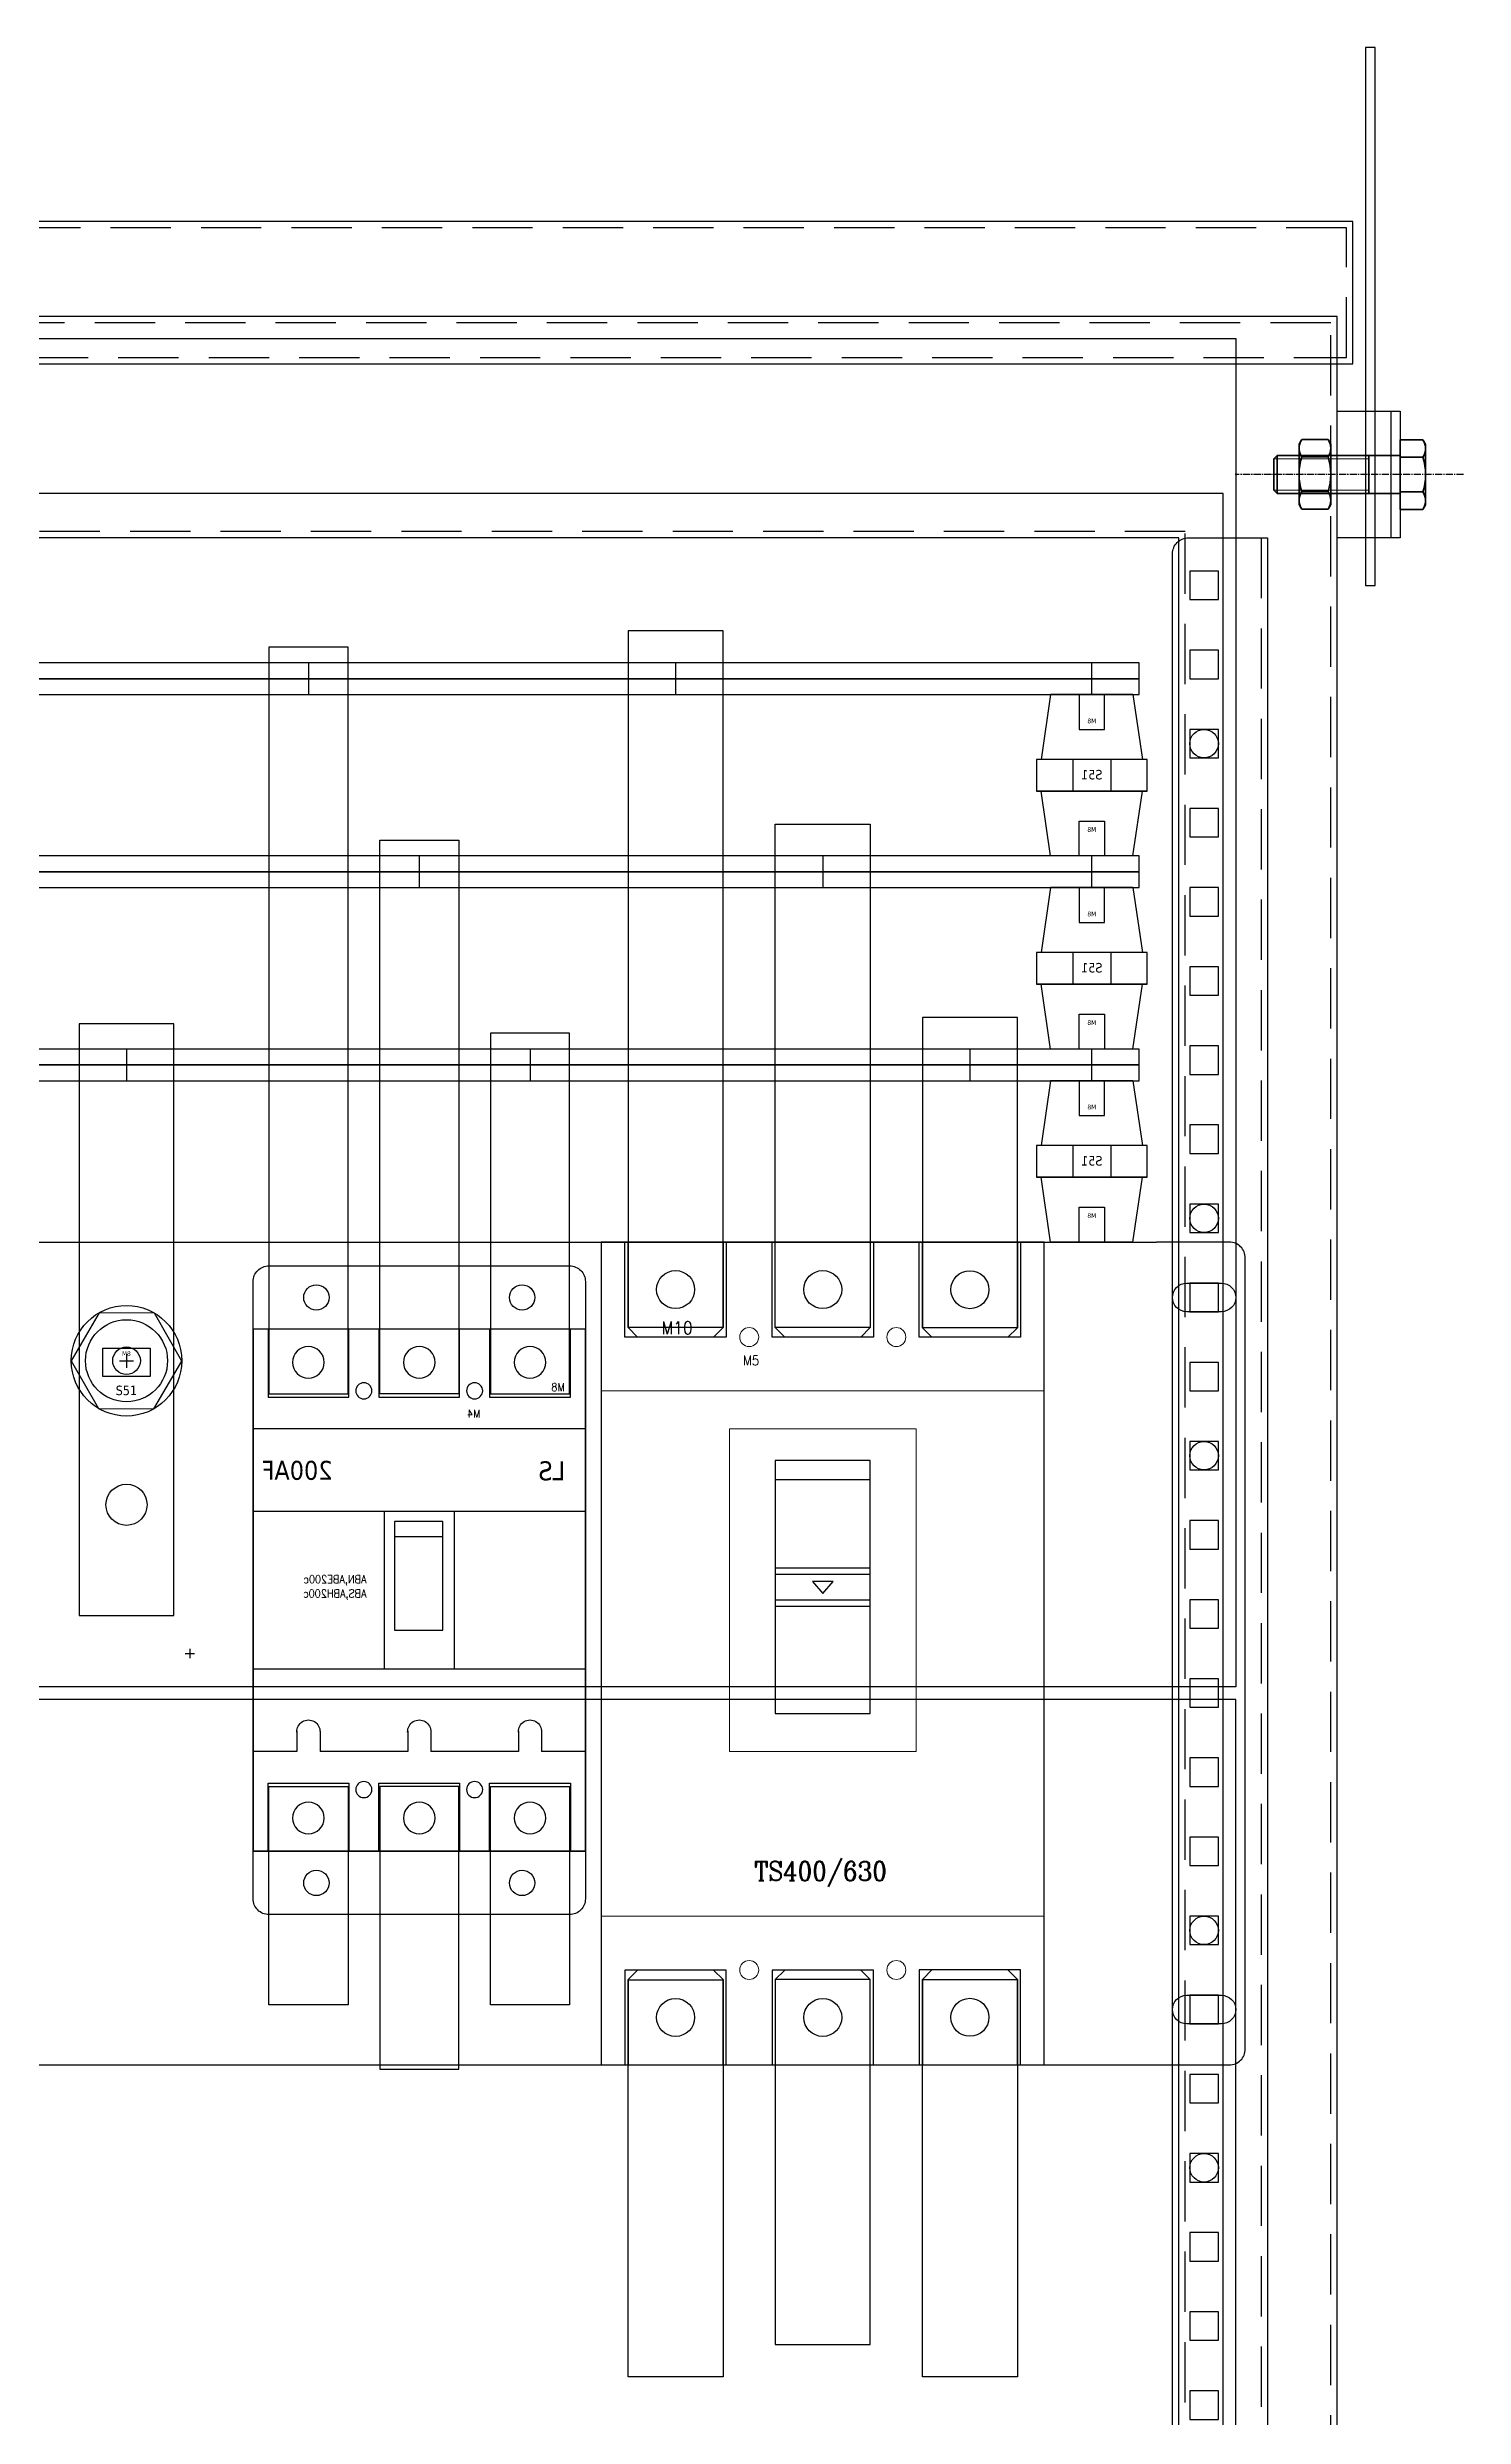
# Model space of a CAD drawing. Header units: millimetres. Extents: x -33730 to 17150, y -76829 to -27437.
# Drawn here: x -3396 to -2948, y -69157 to -68409 of the extents above; entities that cross this region are included whole.
import ezdxf

# ---------------------------------------------------------------- set-up
doc = ezdxf.new("R2010")
doc.units = ezdxf.units.MM
doc.header["$LTSCALE"] = 3
doc.linetypes.add('AXES2', pattern=[1.125, 0.75, -0.125, 0.125, -0.125])
doc.linetypes.add('HIDDEN', pattern=[9.525, 6.35, -3.175])
for name, color, linetype in [('@.HIDDEN', 8, 'HIDDEN'), ('@.VISIBLE', 7, 'Continuous'), ('AXE', 80, 'AXES2')]:
    doc.layers.add(name, color=color, linetype=linetype)
for name, color, linetype, lineweight in [('FIN', 8, 'Continuous', 18), ('FORT', 2, 'Continuous', 35), ('hw_Continuous', 3, 'Continuous', 13), ('hw_Text', 7, 'Continuous', 13), ('Text', 7, 'Continuous', 13)]:
    doc.layers.add(name, color=color, linetype=linetype, lineweight=lineweight)
doc.styles.add('hw_Standard', font='complex.shx', dxfattribs={"width": 0.9})
doc.styles.get("Standard").update_dxf_attribs({"font": 'arial.ttf'})
doc.styles.add('Tahoma (Input Text)', font='tahoma.ttf')

# ---------------------------------------------------------------- blocks, each defined once
blk = doc.blocks.new('*U54')
at = {"layer": '@.VISIBLE', "color": 151}
blk.add_lwpolyline([(-4.5, 4.5), (4.5, 4.5), (4.5, -4.5), (-4.5, -4.5)], close=True, dxfattribs=at)
blk = doc.blocks.new('*U55')
at = {"layer": '@.VISIBLE', "color": 0, "linetype": 'ByBlock', "lineweight": -2}
for p in [(0, 700), (0, 675), (0, 650), (0, 625), (0, 600), (0, 575), (0, 550), (0, 525), (0, 500), (0, 475), (0, 450), (0, 425), (0, 400), (0, 375), (0, 350), (0, 325), (0, 300), (0, 275), (0, 250), (0, 225), (0, 200), (0, 175), (0, 150), (0, 125), (0, 100), (0, 75), (0, 50), (0, 25), (0, 0)]:
    blk.add_blockref('*U54', p, dxfattribs=at)
blk = doc.blocks.new('H12-040')
at = {"layer": 'AXE'}
blk.add_line((0, 20), (0, -52.15), dxfattribs=at)
at = {"layer": 'FIN'}
for p, q in [((-4.95, -10), (-4.95, -40)), ((4.95, -10), (4.95, -40))]:
    blk.add_line(p, q, dxfattribs=at)
at = {"layer": 'FORT'}
for p, q in [((-10.97, 7.15), (-9.5, 8)), ((9.5, 8), (-9.5, 8)), ((10.97, 7.15), (9.5, 8)), ((-10.97, 0), (-10.97, 7.15)), ((-10.97, 0), (10.97, 0)), ((-6, 0), (-6, -38.95)), ((-5.48, 0), (-5.48, 7.15)), ((5.48, 0), (5.48, 7.15)), ((6, 0), (6, -38.95)), ((10.97, 0), (10.97, 7.15)), ((6, -10), (-6, -10)), ((6, -38.95), (-6, -38.95)), ((-4.95, -40), (-6, -38.95)), ((4.95, -40), (-4.95, -40)), ((6, -38.95), (4.95, -40))]:
    blk.add_line(p, q, dxfattribs=at)
for centre, radius, start, end in [((-8.23, 3.14), 4.86, 55.61585, 124.38415), ((0, -10.15), 18.15, 72.4121, 107.5879), ((8.23, 3.14), 4.86, 55.61585, 124.38415)]:
    blk.add_arc(centre, radius, start, end, dxfattribs=at)
blk = doc.blocks.new('HM12_COTE')
at = {"layer": 'FORT'}
for p, q in [((-10.97, 9.15), (-9.5, 10)), ((-10.97, 0.85), (-10.97, 9.15)), ((9.5, 10), (-9.5, 10)), ((-5.48, 0.85), (-5.48, 9.15)), ((5.48, 0.85), (5.48, 9.15)), ((10.97, 9.15), (9.5, 10)), ((10.97, 0.85), (10.97, 9.15)), ((-9.5, 0), (-10.97, 0.85)), ((-9.5, 0), (9.5, 0)), ((9.5, 0), (10.97, 0.85))]:
    blk.add_line(p, q, dxfattribs=at)
for centre, radius, start, end in [((-8.23, 5.14), 4.86, 55.61585, 124.38415), ((0, -8.15), 18.15, 72.4121, 107.5879), ((8.23, 5.14), 4.86, 55.61585, 124.38415), ((-8.23, 4.86), 4.86, 235.61585, 304.38415), ((0, 18.15), 18.15, 252.4121, 287.5879), ((8.23, 4.86), 4.86, 235.61585, 304.38415)]:
    blk.add_arc(centre, radius, start, end, dxfattribs=at)
blk = doc.blocks.new('Oval 20x9')
at = {"layer": '@.VISIBLE', "color": 2}
blk.add_lwpolyline([(-5.5, -4.5), (5.5, -4.5, 0.414214), (10, 0), (10, 0, 0.414214), (5.5, 4.5), (-5.5, 4.5, 0.414214), (-10, 0), (-10, 0, 0.414214)], format="xyb", close=True, dxfattribs=at)
blk = doc.blocks.new('*U68')
at = {"layer": '@.HIDDEN', "linetype": 'HIDDEN'}
for p, q in [((333.5, 1.5), (333.5, -1.5)), ((332, 0), (335, 0))]:
    blk.add_line(p, q, dxfattribs=at)
at = {"layer": '@.VISIBLE'}
for p, q in [((28, 130), (639, 130)), ((28, -130), (639, -130))]:
    blk.add_line(p, q, dxfattribs=at)
for points in [[(28, 130), (5, 130, 0.414214), (0, 125), (0, -125, 0.414214), (5, -130), (28, -130)], [(639, -130), (662, -130, 0.414214), (667, -125), (667, 125, 0.414214), (662, 130), (639, 130)]]:
    blk.add_lwpolyline(points, format="xyb", dxfattribs=at)
for p in [(13, 112.5), (13, -112.5)]:
    blk.add_blockref('Oval 20x9', p, dxfattribs=at)
at = {"layer": '@.VISIBLE', "xscale": -1}
for p in [(654, 112.5), (654, -112.5)]:
    blk.add_blockref('Oval 20x9', p, dxfattribs=at)
blk = doc.blocks.new('*U70')
at = {"color": 1}
for p, q in [((-51, 22.53), (-30.5, 25.53)), ((-51, 22.53), (-51, -3.47)), ((-30.5, -7.97), (-30.5, 27.03)), ((-30.5, 27.03), (-20.5, 27.03)), ((-30.5, 27.03), (-30.5, -7.97)), ((-30.5, 25.53), (-30.5, -6.47)), ((-20.5, 27.03), (-20.5, -7.97)), ((-20.5, 25.53), (-20.5, -6.47)), ((0, 22.53), (-20.5, 25.53)), ((0, 22.53), (0, -3.47)), ((-20.5, 15.53), (-30.5, 15.53)), ((-20.5, 3.53), (-30.5, 3.53)), ((-51, -3.47), (-30.5, -6.47)), ((0, -3.47), (-20.5, -6.47)), ((-20.5, -7.97), (-30.5, -7.97))]:
    blk.add_line(p, q, dxfattribs=at)
for points in [[(-51, 13.53), (-51, 5.53), (-40, 5.53), (-40, 13.53)], [(0, 13.53), (0, 5.53), (-11, 5.53), (-11, 13.53)]]:
    blk.add_lwpolyline(points, close=True, dxfattribs=at)
at = {"color": 1, "width": 30.0978, "attachment_point": 5, "rotation": 270}
for s, insert, char_height in [('{\\fTahoma|b0|i0|c0|p34;M8}', (-42.66, 9.53), 1.5), ('{\\fTahoma|b0|i0|c0|p34;S51}', (-25.34, 9.53), 3), ('{\\fTahoma|b0|i0|c0|p34;M8}', (-8.34, 9.53), 1.5)]:
    blk.add_mtext(s, dxfattribs=dict(at, insert=insert, char_height=char_height))
blk = doc.blocks.new('*U78')
for points in [[(3725.27, -2031.29), (3865.27, -2031.29), (3865.27, -1771.29), (3725.27, -1771.29)], [(3780.27, -1920.29), (3810.27, -1920.29), (3810.27, -1840.29), (3780.27, -1840.29)], [(3780.27, -1886.29), (3810.27, -1886.29), (3810.27, -1874.29), (3780.27, -1874.29)], [(3780.27, -1884.29), (3810.27, -1884.29), (3810.27, -1876.29), (3780.27, -1876.29)], [(3792.03, -1878.54), (3795.27, -1882.31), (3798.51, -1878.54)]]:
    blk.add_lwpolyline(points, close=True)
for points in [[(3736.77, -1801.29), (3732.77, -1801.29), (3732.77, -1771.29), (3764.77, -1771.29), (3764.77, -1801.29), (3760.77, -1801.29)], [(3783.27, -1801.29), (3779.27, -1801.29), (3779.27, -1771.29), (3811.27, -1771.29), (3811.27, -1801.29), (3807.27, -1801.29)], [(3829.77, -1801.33), (3825.77, -1801.33), (3825.77, -1771.33), (3857.77, -1771.33), (3857.77, -1801.33), (3853.77, -1801.33)], [(3780.27, -1846.34), (3810.27, -1846.34)], [(3736.77, -2001.29), (3732.77, -2001.29), (3732.77, -2031.29), (3764.77, -2031.29), (3764.77, -2001.29), (3760.77, -2001.29)], [(3783.27, -2001.29), (3779.27, -2001.29), (3779.27, -2031.29), (3811.27, -2031.29), (3811.27, -2001.29), (3807.27, -2001.29)], [(3829.77, -2001.24), (3825.77, -2001.24), (3825.77, -2031.24), (3857.77, -2031.24), (3857.77, -2001.24), (3853.77, -2001.24)]]:
    blk.add_lwpolyline(points)
at = {"color": 1}
for points in [[(3733.77, -1771.29), (3763.77, -1771.29), (3763.77, -1798.29), (3760.77, -1801.29), (3736.77, -1801.29), (3733.77, -1798.29)], [(3780.27, -1771.29), (3810.27, -1771.29), (3810.27, -1798.29), (3807.27, -1801.29), (3783.27, -1801.29), (3780.27, -1798.29)], [(3826.77, -1771.33), (3856.77, -1771.33), (3856.77, -1798.33), (3853.77, -1801.33), (3829.77, -1801.33), (3826.77, -1798.33)], [(3733.77, -2031.29), (3763.77, -2031.29), (3763.77, -2004.29), (3760.77, -2001.29), (3736.77, -2001.29), (3733.77, -2004.29)], [(3780.27, -2031.29), (3810.27, -2031.29), (3810.27, -2004.29), (3807.27, -2001.29), (3783.27, -2001.29), (3780.27, -2004.29)], [(3826.77, -2031.24), (3856.77, -2031.24), (3856.77, -2004.24), (3853.77, -2001.24), (3829.77, -2001.24), (3826.77, -2004.24)]]:
    blk.add_lwpolyline(points, close=True, dxfattribs=at)
for centre in [(3748.77, -1786.29), (3795.27, -1786.29), (3841.77, -1786.33), (3748.77, -2016.29), (3795.27, -2016.29), (3841.77, -2016.24)]:
    blk.add_circle(centre, 6, dxfattribs=at)
at = {"layer": 'hw_Continuous'}
for points in [[(3725.27, -1984.29), (3865.27, -1984.29), (3865.27, -1818.29), (3725.27, -1818.29)], [(3765.77, -1932.29), (3824.77, -1932.29), (3824.77, -1830.29), (3765.77, -1830.29)]]:
    blk.add_lwpolyline(points, close=True, dxfattribs=at)
for centre in [(3772.02, -1801.29), (3818.52, -1801.29), (3772.02, -2001.29), (3818.52, -2001.29)]:
    blk.add_circle(centre, 3, dxfattribs=at)
at = {"color": 251, "style": 'hw_Standard', "width": 0.9}
for s, height, p in [('M10', 4, (3744.29, -1800.36)), ('M5', 3, (3770.09, -1810.17))]:
    blk.add_text(s, height=height, dxfattribs=at).set_placement(p)
at = {"layer": 'hw_Text', "insert": (3773.65, -1967.05), "char_height": 6, "attachment_point": 1, "style": 'hw_Standard'}
blk.add_mtext_dynamic_manual_height_columns('TS400/630', width=6.6108, gutter_width=1, heights=[0], dxfattribs=at)
blk = doc.blocks.new('*U72')
at = {"color": 1}
for p, q in [((369.04, -3108.78), (394.54, -3108.78)), ((404.04, -3108.78), (429.54, -3108.78)), ((439.04, -3108.78), (464.54, -3108.78)), ((369.04, -3273.78), (394.54, -3273.78)), ((404.04, -3273.78), (429.54, -3273.78)), ((439.04, -3273.78), (464.54, -3273.78))]:
    blk.add_line(p, q, dxfattribs=at)
for p, q in [((364.29, -3140.28), (469.29, -3140.28)), ((405.79, -3166.28), (405.79, -3216.28)), ((427.79, -3216.28), (427.79, -3166.28)), ((409.35, -3169.56), (424.59, -3169.56)), ((409.35, -3174.36), (409.35, -3169.56)), ((409.35, -3169.56), (424.59, -3169.56)), ((409.35, -3203.93), (409.35, -3169.56)), ((424.59, -3169.56), (424.59, -3174.36)), ((424.59, -3169.56), (424.59, -3203.93)), ((424.59, -3174.36), (409.35, -3174.36)), ((424.59, -3203.93), (409.35, -3203.93)), ((405.79, -3216.28), (427.79, -3216.28)), ((378.13, -3235.8), (378.13, -3242.28)), ((385.44, -3235.8), (385.44, -3242.28)), ((413.13, -3235.8), (413.13, -3242.28)), ((420.44, -3235.8), (420.44, -3242.28)), ((448.13, -3235.8), (448.13, -3242.28)), ((455.44, -3235.8), (455.44, -3242.28)), ((364.29, -3242.28), (378.13, -3242.28)), ((385.44, -3242.28), (413.13, -3242.28)), ((420.44, -3242.28), (448.13, -3242.28)), ((455.44, -3242.28), (469.29, -3242.28))]:
    blk.add_line(p, q)
blk.add_lwpolyline([(364.29, -3108.78), (469.29, -3108.78), (469.29, -3273.78), (364.29, -3273.78)], close=True)
for points in [[(369.04, -3108.78), (394.54, -3108.78), (394.54, -3130.28), (369.04, -3130.28)], [(404.04, -3108.78), (429.54, -3108.78), (429.54, -3130.28), (404.04, -3130.28)], [(439.04, -3108.78), (464.54, -3108.78), (464.54, -3130.28), (439.04, -3130.28)], [(369.04, -3273.78), (394.54, -3273.78), (394.54, -3252.28), (369.04, -3252.28)], [(404.04, -3273.78), (429.54, -3273.78), (429.54, -3252.28), (404.04, -3252.28)], [(439.04, -3273.78), (464.54, -3273.78), (464.54, -3252.28), (439.04, -3252.28)]]:
    blk.add_lwpolyline(points, close=True, dxfattribs=at)
at = {"color": 3}
blk.add_lwpolyline([(364.29, -3216.28), (469.29, -3216.28), (469.29, -3166.28), (364.29, -3166.28)], close=True, dxfattribs=at)
at = {"color": 1}
for centre in [(381.79, -3119.28), (416.79, -3119.28), (451.79, -3119.28), (381.79, -3263.28), (416.79, -3263.28), (451.79, -3263.28)]:
    blk.add_circle(centre, 5, dxfattribs=at)
at = {"color": 3}
for centre in [(399.29, -3128.28), (434.29, -3128.28), (399.29, -3254.28), (434.29, -3254.28)]:
    blk.add_circle(centre, 2.55, dxfattribs=at)
for centre in [(381.79, -3235.95), (416.79, -3235.95), (451.79, -3235.95)]:
    blk.add_arc(centre, 3.66, 357.595, 182.405)
at = {"color": 251, "style": 'hw_Standard', "width": 0.9}
for s, p in [('M8', (370.79, -3128.36)), ('M4', (397.41, -3136.74)), ('ABN,ABE200c', (433.42, -3189.06)), ('ABS,ABH200c', (433.42, -3193.58))]:
    blk.add_text(s, height=2.5, dxfattribs=at).set_placement(p)
at = {"layer": 'Text', "char_height": 6, "attachment_point": 1, "style": 'Tahoma (Input Text)'}
for s, insert in [('LS', (370.68, -3150.56)), ('200AF', (444.19, -3150.4))]:
    blk.add_mtext_dynamic_manual_height_columns(s, width=11.0147, gutter_width=1, heights=[0], dxfattribs=dict(at, insert=insert))
blk = doc.blocks.new('*U107')
at = {"layer": '@.VISIBLE'}
for p, q in [((0, 105), (0, 0)), ((165, 105), (165, 0))]:
    blk.add_line(p, q, dxfattribs=at)
blk.add_lwpolyline([(185, 100), (185, 5, -0.414214), (180, 0), (-15, 0, -0.414214), (-20, 5), (-20, 100, -0.414214), (-15, 105), (180, 105, -0.414214)], format="xyb", close=True, dxfattribs=at)
at = {"layer": '@.VISIBLE', "color": 2}
for centre in [(-10, 85), (175, 85), (-10, 20), (175, 20)]:
    blk.add_circle(centre, 4, dxfattribs=at)
blk = doc.blocks.new('*U16')
at = {"color": 252}
for p, q in [((-2.18, 9.53), (2.18, 9.53)), ((0, 11.71), (0, 7.34))]:
    blk.add_line(p, q, dxfattribs=at)
at = {"color": 1}
blk.add_lwpolyline([(-8.64, 24.7), (-17.46, 9.49), (-8.82, -5.54), (8.64, -5.65), (17.46, 9.42), (8.82, 24.6)], close=True, dxfattribs=at)
for radius in [17.46, 12.96, 4.37]:
    blk.add_circle((0, 9.53), radius, dxfattribs=at)
at = {"color": 1, "width": 30.0978, "attachment_point": 5}
for s, insert, char_height in [('{\\fTahoma|b0|i0|c0|p34;M8}', (-0.04, 11.77), 1.5), ('{\\fTahoma|b0|i0|c0|p34;S51}', (-0.04, 0.14), 3)]:
    blk.add_mtext(s, dxfattribs=dict(at, insert=insert, char_height=char_height))
blk = doc.blocks.new('A$Ccd5de7e4')
at = {"layer": '@.VISIBLE', "color": 2}
blk.add_lwpolyline([(661, 406), (0, 406), (0, 0), (661, 0)], close=True, dxfattribs=at)
blk.add_lwpolyline([(63, 99.82), (173, 99.82, -0.414214), (198, 74.82), (198, 39.82, -0.414214), (173, 14.82), (63, 14.82, -0.414214), (38, 39.82), (38, 74.82, -0.414214)], format="xyb", close=True, dxfattribs=at)
for centre in [(10, 333), (651, 333), (10, 258), (651, 258), (10, 108), (651, 108)]:
    blk.add_circle(centre, 4.5, dxfattribs=at)
blk = doc.blocks.new('A$Ce8ab157e')
at = {"layer": '@.VISIBLE', "color": 2}
blk.add_lwpolyline([(0, 426), (661, 426), (661, 0), (0, 0)], close=True, dxfattribs=at)
for centre in [(10, 298), (651, 298), (10, 148), (651, 148), (10, 73), (651, 73)]:
    blk.add_circle(centre, 4.5, dxfattribs=at)

msp = doc.modelspace()

# ---------------------------------------------------------------- linework, layer by layer
at = {"layer": '@.VISIBLE'}
for p, q in [((-2971.35, -68523.55), (-2971.35, -68563.55)), ((-3313.35, -68603.05), (-3313.35, -68613.05)), ((-3197.35, -68602.96), (-3197.35, -68612.96)), ((-3065.85, -68613.05), (-3065.85, -68603.05)), ((-3278.35, -68664.05), (-3278.35, -68674.05)), ((-3150.85, -68664.05), (-3150.85, -68674.05)), ((-3065.85, -68674.05), (-3065.85, -68664.05)), ((-3370.85, -68725.05), (-3370.85, -68735.05)), ((-3243.35, -68725.05), (-3243.35, -68735.05)), ((-3104.35, -68725.05), (-3104.35, -68735.05)), ((-3065.85, -68735.05), (-3065.85, -68725.05))]:
    msp.add_line(p, q, dxfattribs=at)
at = {"layer": '@.VISIBLE', "color": 151, "linetype": 'HIDDEN'}
msp.add_line((-3012.35, -68563.55), (-3012.35, -69293.55), dxfattribs=at)
at = {"layer": '@.VISIBLE', "color": 3}
msp.add_lwpolyline([(-2979.35, -68578.55), (-2976.35, -68578.55), (-2976.35, -68408.55), (-2979.35, -68408.55)], close=True, dxfattribs=at)
at = {"layer": '@.VISIBLE', "color": 1}
for points in [[(-3718.35, -68508.55), (-2983.35, -68508.55), (-2983.35, -68463.55), (-3718.35, -68463.55)], [(-3089.35, -68715.05), (-3119.35, -68715.05), (-3119.35, -68813.05), (-3089.35, -68813.05)], [(-3355.85, -68717.05), (-3385.85, -68717.05), (-3385.85, -68904.06), (-3355.85, -68904.06)], [(-3230.85, -68720.05), (-3255.85, -68720.05), (-3255.85, -68834.05), (-3230.85, -68834.05)], [(-3650.85, -68730.05), (-3050.85, -68730.05), (-3050.85, -68725.05), (-3650.85, -68725.05)], [(-3650.85, -68735.05), (-3050.85, -68735.05), (-3050.85, -68730.05), (-3650.85, -68730.05)], [(-3230.85, -69027.05), (-3255.85, -69027.05), (-3255.85, -68958.05), (-3230.85, -68958.05)], [(-3089.35, -69144.63), (-3119.35, -69144.63), (-3119.35, -69019.05), (-3089.35, -69019.05)]]:
    msp.add_lwpolyline(points, close=True, dxfattribs=at)
at = {"layer": '@.VISIBLE', "color": 1, "linetype": 'HIDDEN'}
msp.add_lwpolyline([(-3716.35, -68506.55), (-2985.35, -68506.55), (-2985.35, -68465.55), (-3716.35, -68465.55)], close=True, dxfattribs=at)
at = {"layer": '@.VISIBLE'}
for points in [[(-3713.35, -69663.55), (-2988.35, -69663.55), (-2988.35, -68493.55), (-3713.35, -68493.55)], [(-2988.35, -68523.55), (-2968.35, -68523.55), (-2968.35, -68563.55), (-2988.35, -68563.55)], [(-3024.35, -69307.55), (-3024.35, -68549.55), (-3677.35, -68549.55), (-3677.35, -69307.55)], [(-3038.35, -69293.55), (-3038.35, -68563.55), (-3663.35, -68563.55), (-3663.35, -69293.55)], [(-3378.35, -68819.56), (-3363.35, -68819.56), (-3363.35, -68828.56), (-3378.35, -68828.56)]]:
    msp.add_lwpolyline(points, close=True, dxfattribs=at)
at = {"layer": '@.VISIBLE', "linetype": 'HIDDEN'}
for points in [[(-3711.35, -69661.55), (-2990.35, -69661.55), (-2990.35, -68495.55), (-3711.35, -68495.55)], [(-3036.35, -69295.55), (-3036.35, -68561.55), (-3665.35, -68561.55), (-3665.35, -69295.55)]]:
    msp.add_lwpolyline(points, close=True, dxfattribs=at)
at = {"layer": '@.VISIBLE', "color": 151}
msp.add_lwpolyline([(-3035.35, -68563.55), (-3010.35, -68563.55), (-3010.35, -69293.55), (-3035.35, -69293.55, -0.414214), (-3040.35, -69288.55), (-3040.35, -68568.55, -0.414214)], format="xyb", close=True, dxfattribs=at)
at = {"layer": '@.VISIBLE', "color": 2}
for points in [[(-3182.35, -68592.96), (-3212.35, -68592.96), (-3212.35, -68812.96), (-3182.35, -68812.96)], [(-3650.85, -68608.05), (-3050.85, -68608.05), (-3050.85, -68603.05), (-3650.85, -68603.05)], [(-3300.85, -68598.05), (-3325.85, -68598.05), (-3325.85, -68834.05), (-3300.85, -68834.05)], [(-3650.85, -68613.05), (-3050.85, -68613.05), (-3050.85, -68608.05), (-3650.85, -68608.05)], [(-3300.85, -69027.05), (-3325.85, -69027.05), (-3325.85, -68958.05), (-3300.85, -68958.05)], [(-3182.35, -69144.63), (-3212.35, -69144.63), (-3212.35, -69019.15), (-3182.35, -69019.15)]]:
    msp.add_lwpolyline(points, close=True, dxfattribs=at)
at = {"layer": '@.VISIBLE', "color": 4}
for points in [[(-3165.85, -68654.05), (-3135.85, -68654.05), (-3135.85, -68813.05), (-3165.85, -68813.05)], [(-3650.85, -68669.05), (-3050.85, -68669.05), (-3050.85, -68664.05), (-3650.85, -68664.05)], [(-3290.85, -68659.05), (-3265.85, -68659.05), (-3265.85, -68834.05), (-3290.85, -68834.05)], [(-3650.85, -68674.05), (-3050.85, -68674.05), (-3050.85, -68669.05), (-3650.85, -68669.05)], [(-3290.85, -69047.43), (-3265.85, -69047.43), (-3265.85, -68958.05), (-3290.85, -68958.05)], [(-3165.85, -69134.37), (-3135.85, -69134.37), (-3135.85, -69019.05), (-3165.85, -69019.05)]]:
    msp.add_lwpolyline(points, close=True, dxfattribs=at)
at = {"layer": '@.VISIBLE'}
msp.add_circle((-3370.85, -68869.06), 6.5, dxfattribs=at)

# ---------------------------------------------------------------- block references
at = {"rotation": 270}
for name, p in [('H12-040', (-2968.35, -68543.55)), ('HM12_COTE', (-3000.35, -68543.45))]:
    msp.add_blockref(name, p, dxfattribs=at)
at = {"xscale": -1, "rotation": 270}
for p in [(-3075.38, -68613.05), (-3075.38, -68674.05), (-3075.38, -68735.05)]:
    msp.add_blockref('*U70', p, dxfattribs=at)
for name, p in [('*U78', (-6946.12, -67014.77)), ('*U16', (-3370.85, -68833.08))]:
    msp.add_blockref(name, p)
at = {"xscale": -1}
msp.add_blockref('*U72', (-2861.57, -65704.77), dxfattribs=at)
at = {"layer": '@.VISIBLE'}
for name, p in [('A$Ce8ab157e', (-3681.35, -68926.55)), ('*U68', (-3684.35, -68916.05)), ('A$Ccd5de7e4', (-3681.35, -69336.55))]:
    msp.add_blockref(name, p, dxfattribs=at)
at = {"layer": '@.VISIBLE', "xscale": -1}
msp.add_blockref('*U55', (-3030.35, -69278.55), dxfattribs=at)
at = {"layer": '@.VISIBLE', "rotation": 270}
msp.add_blockref('*U107', (-3330.85, -68813.55), dxfattribs=at)

doc.saveas('drawing.dxf')
